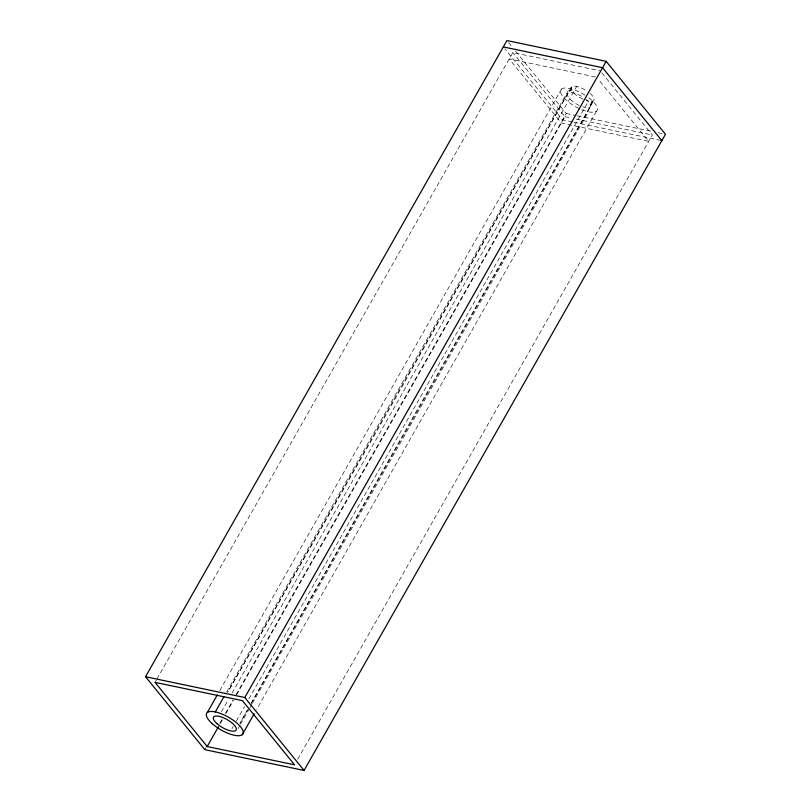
<?xml version="1.0" encoding="UTF-8"?>
<svg xmlns="http://www.w3.org/2000/svg" width="811" height="811" viewBox="0 0 811 811"><rect width="100%" height="100%" fill="white"/><g stroke="black" fill="none" stroke-linecap="round" stroke-linejoin="round"><path stroke-width="0.61" stroke-dasharray="4.05 3.04" d="M571.208 87.426L569.342 92.241L571.502 89.423L567.588 93.782L227.709 692.138M571.126 87.598L392.25 403.969L227.779 692.118M247.477 709.919L239.995 723.148L247.507 709.96M251.217 703.309L415.131 413.397L594.037 99.946M219.811 690.516L561.496 89.058M596.45 111.208L256.651 709.382M155.043 682.355L156.3 680.155M156.918 679.05L512.836 52.533L600.181 70.831M226.583 692.097L569.484 88.46M221.373 711.896L228.256 699.771M232.007 693.172L576.662 86.483M204.808 749.658L206.065 747.458M219.822 723.24L222.326 718.83M225.448 713.325L232.96 700.116M236.082 694.611L566.21 113.479L514.833 50.272M220.349 723.412L222.843 719.002M225.975 713.498L233.477 700.288M236.609 694.784L564.993 116.713L512.836 52.533M231.976 728.683L233.233 726.474M236.356 720.969L244.496 706.655M248.865 698.95L588.512 101.061M251.258 703.36L590.357 106.484L592.223 101.669L590.053 104.487L593.966 100.118M238.039 728.653L239.914 725.348M240.543 724.243L249.301 708.824M249.93 707.719L251.805 704.414M252.434 703.319L588.451 111.806M297.678 759.319L652.338 135.011L601.762 72.777M595.335 76.933L509.217 58.899L561.384 123.079L648.729 141.367L598.143 79.133M566.21 113.479L576.013 115.537M577.239 115.791L651.983 131.443M658.116 132.73L664.239 134.018M564.993 116.713L571.147 118.001M576.063 119.035L652.338 135.011M572.404 121.893L562.601 119.846L504.898 48.853M573.62 122.157L661.857 140.627M508.517 42.496L511.68 46.389M588.756 97.756A20.853 7.37 29.6 0 1 588.837 111.877A20.853 7.37 29.6 0 1 560.594 92.282A20.853 7.37 29.6 0 1 585.116 95.222M585.785 99.195A13.037 4.613 29.6 0 1 590.398 106.393A13.037 4.613 29.6 0 1 582.602 106.799M579.287 105.481A13.037 4.613 29.6 0 1 567.548 93.873A13.037 4.613 29.6 0 1 582.805 97.067M590.063 93.387A13.037 4.613 29.6 0 1 593.936 100.189A13.037 4.613 29.6 0 1 586.211 100.442M582.896 99.114A13.037 4.613 29.6 0 1 571.238 87.355A13.037 4.613 29.6 0 1 587.205 91.217"/><path stroke-width="1.22" d="M207.322 712.514L217.307 694.915M145.534 676.729L506.936 40.55L606.192 61.342L665.466 134.271L304.064 770.45L204.808 749.658L145.534 676.729L244.79 697.521L304.064 770.45M215.32 711.916L224.079 696.497M207.21 746.536L155.043 682.355L242.388 700.643L294.555 764.824L207.21 746.536L218.463 726.717M244.79 697.521L606.192 61.342M242.276 734.665L254.147 713.781M503.317 46.916L602.573 67.698L661.857 140.627M212.158 723.615A20.853 7.37 29.6 0 0 242.813 734.087A20.853 7.37 29.6 0 0 219.426 713.072A20.853 7.37 29.6 0 0 212.158 723.615M216.902 723.605A13.037 4.613 29.6 0 0 236.062 730.143A13.037 4.613 29.6 0 0 221.444 717.015A13.037 4.613 29.6 0 0 216.902 723.605"/></g></svg>
